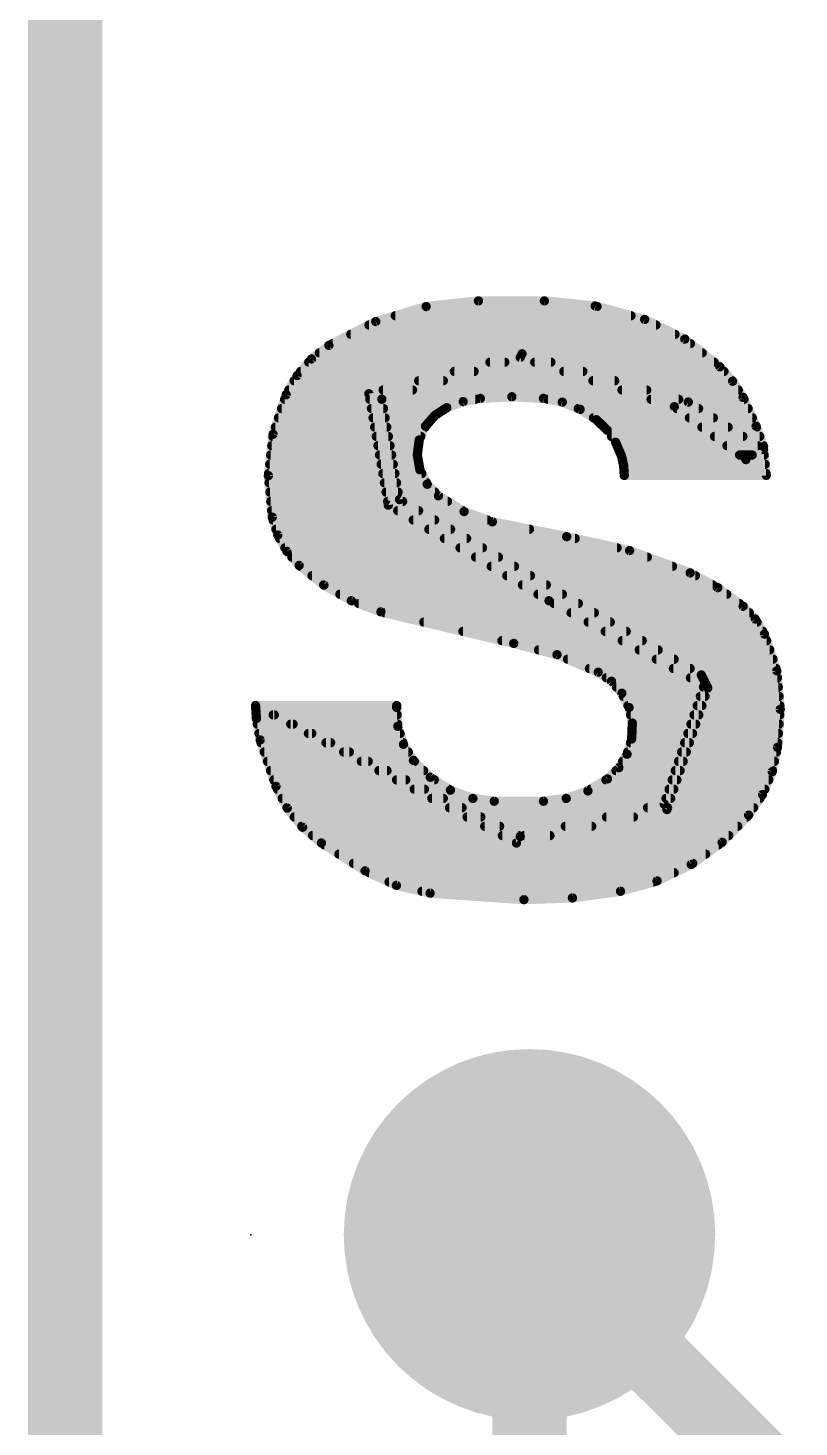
# Model space of a CAD drawing. Extents: x -36.1 to 36.1, y -36.8 to 19.2.
# Drawn here: x -17.882 to -15.773, y -6.495 to -2.667 of the extents above; entities that cross this region are included whole.
import ezdxf

# ---------------------------------------------------------------- set-up
doc = ezdxf.new("R2010")
doc.units = 0
for name, color, linetype in [('1', 12, 'CONTINUOUS'), ('16', 132, 'CONTINUOUS'), ('18', 110, 'CONTINUOUS'), ('20', 53, 'CONTINUOUS'), ('21', 41, 'CONTINUOUS'), ('22', 40, 'CONTINUOUS'), ('23', 53, 'CONTINUOUS')]:
    doc.layers.add(name, color=color, linetype=linetype)

# ---------------------------------------------------------------- blocks, each defined once
blk = doc.blocks.new('ROUNDV')
at = {"const_width": 0.5}
blk.add_lwpolyline([(0, -0.25, 1), (0, 0.25, 1), (0, -0.25)], format="xyb", dxfattribs=at)

msp = doc.modelspace()

# ---------------------------------------------------------------- linework, layer by layer
at = {"layer": '1', "const_width": 0.2032}
for points in [[(-17.78, -19.05), (-17.78, 19.05)], [(-16.51, -5.969), (-16.51, -7.17)]]:
    msp.add_lwpolyline(points, dxfattribs=at)
at = {"layer": '1', "const_width": 0.1016}
msp.add_lwpolyline([(-16.4592, -5.969, 1), (-16.5608, -5.969)], format="xyb", dxfattribs=at)
at = {"layer": '16', "const_width": 0.2032}
for points in [[(-17.78, -19.05), (-17.78, 19.05)], [(-14.859, -7.62), (-16.51, -5.969)]]:
    msp.add_lwpolyline(points, dxfattribs=at)
at = {"layer": '16', "const_width": 0.1016}
msp.add_lwpolyline([(-16.4741, -5.9331, 1), (-16.5459, -6.0049)], format="xyb", dxfattribs=at)
at = {"layer": '20', "const_width": 0.2032}
msp.add_lwpolyline([(-17.78, -19.05), (-17.78, 19.05)], dxfattribs=at)
at = {"layer": '21', "const_width": 0.0254}
for points in [[(-16.6497, -3.4138), (-16.7927, -3.4293)], [(-16.4694, -3.4138), (-16.6497, -3.4138)], [(-16.3301, -3.4277), (-16.4694, -3.4138)], [(-16.7927, -3.4293), (-16.9305, -3.4704)], [(-16.877, -3.4544), (-16.2324, -3.4544)], [(-16.7901, -3.429), (-16.3254, -3.429)], [(-16.195, -3.4646), (-16.3301, -3.4277)], [(-16.9305, -3.4704), (-17.0586, -3.5357)], [(-16.949, -3.4798), (-16.164, -3.4798)], [(-16.0853, -3.5184), (-16.195, -3.4646)], [(-17.0486, -3.5306), (-16.0698, -3.5306)], [(-16.9988, -3.5052), (-16.1122, -3.5052)], [(-15.9893, -3.5941), (-16.0853, -3.5184)], [(-17.1061, -3.5726), (-17.1456, -3.6181)], [(-17.0586, -3.5357), (-17.1061, -3.5726)], [(-17.0847, -3.556), (-16.0376, -3.556)], [(-16.5303, -3.5585), (-16.9494, -3.6678)], [(-16.9139, -3.683), (-16.5354, -3.5687)], [(-16.5354, -3.5687), (-16.1138, -3.7033)], [(-16.0757, -3.6906), (-16.5303, -3.5585)], [(-17.1358, -3.6068), (-16.6616, -3.6068)], [(-17.1138, -3.5814), (-16.5775, -3.5814)], [(-16.7155, -3.6068), (-16.3641, -3.6068)], [(-16.6181, -3.5814), (-16.4515, -3.5814)], [(-16.4956, -3.5814), (-16.0054, -3.5814)], [(-16.4161, -3.6068), (-15.9781, -3.6068)], [(-15.9544, -3.6336), (-15.9893, -3.5941)], [(-17.1456, -3.6181), (-17.1755, -3.6703)], [(-17.1537, -3.6322), (-16.7457, -3.6322)], [(-16.8129, -3.6322), (-16.2767, -3.6322)], [(-16.3365, -3.6322), (-15.9557, -3.6322)], [(-15.9258, -3.6779), (-15.9544, -3.6336)], [(-17.1755, -3.6703), (-17.2113, -3.7786)], [(-17.1797, -3.683), (-16.9139, -3.683)], [(-17.1682, -3.6576), (-16.8298, -3.6576)], [(-16.9494, -3.6678), (-16.8961, -3.9726)], [(-16.9467, -3.683), (-16.6578, -3.683)], [(-16.8656, -3.9573), (-16.9139, -3.683)], [(-16.9103, -3.6576), (-16.1893, -3.6576)], [(-16.6914, -3.6894), (-16.6446, -3.6805)], [(-16.6446, -3.6805), (-16.5583, -3.676)], [(-16.5583, -3.676), (-16.4719, -3.6805)], [(-16.4719, -3.6805), (-16.4203, -3.6908)], [(-16.4594, -3.683), (-16.1019, -3.683)], [(-16.2569, -3.6576), (-15.9389, -3.6576)], [(-16.1774, -3.683), (-15.9235, -3.683)], [(-15.8902, -3.7567), (-15.9258, -3.6779)], [(-17.1881, -3.7084), (-16.9094, -3.7084)], [(-16.9423, -3.7084), (-16.7399, -3.7084)], [(-16.7688, -3.7272), (-16.7361, -3.7059)], [(-16.7361, -3.7059), (-16.6914, -3.6894)], [(-16.4203, -3.6908), (-16.3714, -3.7105)], [(-16.3766, -3.7084), (-16.0474, -3.7084)], [(-16.3714, -3.7105), (-16.3271, -3.7389)], [(-16.1138, -3.7033), (-15.9182, -3.8481)], [(-16.1069, -3.7084), (-15.912, -3.7084)], [(-15.8699, -3.8202), (-16.0757, -3.6906)], [(-17.2049, -3.7592), (-16.9005, -3.7592)], [(-17.1965, -3.7338), (-16.905, -3.7338)], [(-16.9379, -3.7338), (-16.7746, -3.7338)], [(-16.9334, -3.7592), (-16.7956, -3.7592)], [(-16.8116, -3.7943), (-16.7945, -3.7567)], [(-16.7945, -3.7567), (-16.7688, -3.7272)], [(-16.3351, -3.7338), (-16.0071, -3.7338)], [(-16.3271, -3.7389), (-16.2977, -3.7671)], [(-16.3059, -3.7592), (-15.9668, -3.7592)], [(-16.0726, -3.7338), (-15.9005, -3.7338)], [(-16.0383, -3.7592), (-15.8893, -3.7592)], [(-15.8699, -3.8125), (-15.8902, -3.7567)], [(-17.2113, -3.7786), (-17.2242, -3.892)], [(-17.212, -3.7846), (-16.896, -3.7846)], [(-16.929, -3.7846), (-16.8072, -3.7846)], [(-16.8168, -3.8353), (-16.8116, -3.7943)], [(-16.2977, -3.7671), (-16.2745, -3.8005)], [(-16.2856, -3.7846), (-15.9264, -3.7846)], [(-16.2745, -3.8005), (-16.2585, -3.8379)], [(-16.004, -3.7846), (-15.8801, -3.7846)], [(-17.2177, -3.8354), (-16.8871, -3.8354)], [(-17.2149, -3.81), (-16.8915, -3.81)], [(-16.9245, -3.81), (-16.8136, -3.81)], [(-16.9201, -3.8354), (-16.8168, -3.8354)], [(-16.8097, -3.876), (-16.8168, -3.8353)], [(-16.2705, -3.81), (-15.8861, -3.81)], [(-16.2596, -3.8354), (-15.8683, -3.8354)], [(-16.2585, -3.8379), (-16.2525, -3.8643)], [(-15.9697, -3.81), (-15.8708, -3.81)], [(-15.9354, -3.8354), (-15.901, -3.8354)], [(-15.9182, -3.8481), (-15.8699, -3.8125)], [(-15.8623, -3.8913), (-15.8699, -3.8202)], [(-17.2206, -3.8608), (-16.8826, -3.8608)], [(-16.9157, -3.8608), (-16.8124, -3.8608)], [(-16.7896, -3.9154), (-16.8097, -3.876)], [(-16.2533, -3.8608), (-15.8656, -3.8608)], [(-16.2525, -3.8643), (-16.2509, -3.8913)], [(-17.2242, -3.892), (-17.2136, -4.0056)], [(-17.2235, -3.8862), (-16.8781, -3.8862)], [(-17.2224, -3.9116), (-16.8736, -3.9116)], [(-16.9112, -3.8862), (-16.8045, -3.8862)], [(-16.9068, -3.9116), (-16.7915, -3.9116)], [(-16.7589, -3.9472), (-16.7896, -3.9154)], [(-16.2512, -3.8862), (-15.8628, -3.8862)], [(-16.2509, -3.8913), (-15.8623, -3.8913)], [(-17.22, -3.937), (-16.8692, -3.937)], [(-16.9023, -3.937), (-16.7687, -3.937)], [(-16.6889, -3.9903), (-16.7589, -3.9472)], [(-17.2176, -3.9624), (-16.8568, -3.9624)], [(-17.2153, -3.9878), (-16.8132, -3.9878)], [(-16.8979, -3.9624), (-16.7342, -3.9624)], [(-16.8961, -3.9726), (-16.4567, -4.2342)], [(-16.8706, -3.9878), (-16.693, -3.9878)], [(-16.0401, -4.4374), (-16.8656, -3.9573)], [(-16.6116, -4.0183), (-16.6889, -3.9903)], [(-17.2136, -4.0056), (-17.1985, -4.0545)], [(-17.2112, -4.0132), (-16.7695, -4.0132)], [(-16.8279, -4.0132), (-16.6257, -4.0132)], [(-16.4084, -4.0589), (-16.6116, -4.0183)], [(-17.2034, -4.0386), (-16.7258, -4.0386)], [(-17.1985, -4.0545), (-17.1735, -4.0992)], [(-17.1932, -4.064), (-16.6821, -4.064)], [(-16.7852, -4.0386), (-16.51, -4.0386)], [(-16.7426, -4.064), (-16.3854, -4.064)], [(-16.2361, -4.097), (-16.4084, -4.0589)], [(-17.179, -4.0894), (-16.6385, -4.0894)], [(-17.1735, -4.0992), (-17.1399, -4.1377)], [(-16.6999, -4.0894), (-16.2706, -4.0894)], [(-16.0706, -4.158), (-16.2361, -4.097)], [(-17.1599, -4.1148), (-16.5948, -4.1148)], [(-17.1399, -4.1377), (-17.0723, -4.1915)], [(-17.1368, -4.1402), (-16.5511, -4.1402)], [(-16.6573, -4.1148), (-16.1879, -4.1148)], [(-16.6146, -4.1402), (-16.1189, -4.1402)], [(-17.1048, -4.1656), (-16.5074, -4.1656)], [(-16.5719, -4.1656), (-16.0564, -4.1656)], [(-15.9949, -4.1985), (-16.0706, -4.158)], [(-17.0729, -4.191), (-16.4638, -4.191)], [(-17.0723, -4.1915), (-16.9972, -4.2341)], [(-17.0284, -4.2164), (-16.4201, -4.2164)], [(-16.5293, -4.191), (-16.009, -4.191)], [(-16.4866, -4.2164), (-15.9707, -4.2164)], [(-15.9258, -4.2494), (-15.9949, -4.1985)], [(-16.9972, -4.2341), (-16.9164, -4.2647)], [(-16.9769, -4.2418), (-16.3764, -4.2418)], [(-16.4567, -4.2342), (-16.0325, -4.4653)], [(-16.4428, -4.2418), (-15.9361, -4.2418)], [(-15.8926, -4.2844), (-15.9258, -4.2494)], [(-16.9164, -4.2647), (-16.5532, -4.351)], [(-16.9059, -4.2672), (-16.3327, -4.2672)], [(-16.799, -4.2926), (-16.2891, -4.2926)], [(-16.3961, -4.2672), (-15.9089, -4.2672)], [(-16.3495, -4.2926), (-15.8876, -4.2926)], [(-15.8674, -4.3256), (-15.8926, -4.2844)], [(-16.6921, -4.318), (-16.2454, -4.318)], [(-16.3029, -4.318), (-15.872, -4.318)], [(-15.8336, -4.4259), (-15.8674, -4.3256)], [(-16.5852, -4.3434), (-16.2017, -4.3434)], [(-16.5532, -4.351), (-16.4347, -4.3819)], [(-16.485, -4.3688), (-16.1581, -4.3688)], [(-16.2563, -4.3434), (-15.8614, -4.3434)], [(-16.2096, -4.3688), (-15.8529, -4.3688)], [(-16.4347, -4.3819), (-16.322, -4.4298)], [(-16.4058, -4.3942), (-16.1144, -4.3942)], [(-16.163, -4.3942), (-15.8443, -4.3942)], [(-16.346, -4.4196), (-16.0707, -4.4196)], [(-16.322, -4.4298), (-16.286, -4.4545)], [(-16.2998, -4.445), (-16.0363, -4.445)], [(-16.1164, -4.4196), (-15.8358, -4.4196)], [(-16.0698, -4.445), (-15.8319, -4.445)], [(-16.0223, -4.4729), (-16.0401, -4.4374)], [(-15.8242, -4.5314), (-15.8336, -4.4259)], [(-16.286, -4.4545), (-16.2574, -4.4874)], [(-16.2721, -4.4704), (-16.0236, -4.4704)], [(-16.2574, -4.4874), (-16.2379, -4.5264)], [(-16.0325, -4.4653), (-16.1417, -4.7904)], [(-16.1341, -4.8057), (-16.0223, -4.4729)], [(-16.0342, -4.4704), (-15.8296, -4.4704)], [(-17.2593, -4.5212), (-17.2568, -4.5568)], [(-16.5354, -4.8793), (-17.2593, -4.5212)], [(-16.8732, -4.5212), (-17.2593, -4.5212)], [(-17.2593, -4.5212), (-16.5456, -4.8971)], [(-16.8732, -4.5263), (-16.8732, -4.5212)], [(-16.8702, -4.5779), (-16.8732, -4.5263)], [(-16.2532, -4.4958), (-16.03, -4.4958)], [(-16.2405, -4.5212), (-16.0385, -4.5212)], [(-16.2379, -4.5264), (-16.2288, -4.569)], [(-16.0513, -4.5212), (-15.8251, -4.5212)], [(-16.0427, -4.4958), (-15.8274, -4.4958)], [(-17.2575, -4.5466), (-17.208, -4.5466)], [(-17.2568, -4.5568), (-17.2466, -4.6152)], [(-17.2111, -4.5466), (-16.872, -4.5466)], [(-16.2335, -4.5466), (-16.0471, -4.5466)], [(-16.0598, -4.5466), (-15.8253, -4.5466)], [(-15.8318, -4.6355), (-15.8242, -4.5314)], [(-17.2541, -4.572), (-17.1566, -4.572)], [(-17.2497, -4.5974), (-17.1053, -4.5974)], [(-17.1629, -4.572), (-16.8705, -4.572)], [(-17.1146, -4.5974), (-16.864, -4.5974)], [(-16.8546, -4.6271), (-16.8702, -4.5779)], [(-16.2288, -4.569), (-16.2306, -4.6126)], [(-16.23, -4.5974), (-16.0641, -4.5974)], [(-16.2289, -4.572), (-16.0556, -4.572)], [(-16.0769, -4.5974), (-15.829, -4.5974)], [(-16.0683, -4.572), (-15.8272, -4.572)], [(-17.2466, -4.6152), (-17.2034, -4.7422)], [(-17.244, -4.6228), (-17.0539, -4.6228)], [(-17.0664, -4.6228), (-16.856, -4.6228)], [(-16.8275, -4.6711), (-16.8546, -4.6271)], [(-16.2306, -4.6126), (-16.2432, -4.6542)], [(-16.2337, -4.6228), (-16.0727, -4.6228)], [(-16.0854, -4.6228), (-15.8309, -4.6228)], [(-15.8461, -4.7019), (-15.8318, -4.6355)], [(-17.2354, -4.6482), (-17.0026, -4.6482)], [(-17.2267, -4.6736), (-16.9512, -4.6736)], [(-17.0182, -4.6482), (-16.8416, -4.6482)], [(-16.9699, -4.6736), (-16.825, -4.6736)], [(-16.7813, -4.7174), (-16.8275, -4.6711)], [(-16.2432, -4.6542), (-16.2657, -4.6914)], [(-16.2549, -4.6736), (-16.0897, -4.6736)], [(-16.2414, -4.6482), (-16.0812, -4.6482)], [(-16.1025, -4.6736), (-15.84, -4.6736)], [(-16.0939, -4.6482), (-15.8345, -4.6482)], [(-17.2181, -4.699), (-16.8999, -4.699)], [(-16.9217, -4.699), (-16.7996, -4.699)], [(-16.7263, -4.7526), (-16.7813, -4.7174)], [(-16.2657, -4.6914), (-16.2966, -4.7219)], [(-16.2734, -4.699), (-16.0983, -4.699)], [(-16.111, -4.699), (-15.8455, -4.699)], [(-15.8727, -4.7645), (-15.8461, -4.7019)], [(-17.2095, -4.7244), (-16.8485, -4.7244)], [(-17.2034, -4.7422), (-17.1725, -4.8017)], [(-17.1995, -4.7498), (-16.7972, -4.7498)], [(-16.8735, -4.7244), (-16.7703, -4.7244)], [(-16.8253, -4.7498), (-16.7306, -4.7498)], [(-16.6649, -4.7752), (-16.7263, -4.7526)], [(-16.3502, -4.7546), (-16.4096, -4.7752)], [(-16.2966, -4.7219), (-16.3502, -4.7546)], [(-16.3424, -4.7498), (-16.1153, -4.7498)], [(-16.3007, -4.7244), (-16.1068, -4.7244)], [(-16.1281, -4.7498), (-15.8664, -4.7498)], [(-16.1195, -4.7244), (-15.8556, -4.7244)], [(-17.1863, -4.7752), (-16.7458, -4.7752)], [(-16.777, -4.7752), (-16.6649, -4.7752)], [(-16.6065, -4.7828), (-16.6649, -4.7752)], [(-16.4719, -4.7828), (-16.6065, -4.7828)], [(-16.1417, -4.7904), (-16.5354, -4.8793)], [(-16.4096, -4.7752), (-16.4719, -4.7828)], [(-16.4097, -4.7752), (-16.1239, -4.7752)], [(-16.1366, -4.7752), (-15.8799, -4.7752)], [(-15.9106, -4.8209), (-15.8727, -4.7645)], [(-17.1731, -4.8006), (-16.6945, -4.8006)], [(-17.1725, -4.8017), (-17.1305, -4.8541)], [(-17.153, -4.826), (-16.6431, -4.826)], [(-16.7288, -4.8006), (-16.1324, -4.8006)], [(-16.6806, -4.826), (-16.2255, -4.826)], [(-16.5456, -4.8971), (-16.1341, -4.8057)], [(-16.2994, -4.826), (-15.9156, -4.826)], [(-16.1869, -4.8006), (-15.897, -4.8006)], [(-15.9832, -4.8952), (-15.9106, -4.8209)], [(-17.1326, -4.8514), (-16.5918, -4.8514)], [(-17.1305, -4.8541), (-17.079, -4.8971)], [(-16.6324, -4.8514), (-16.3399, -4.8514)], [(-16.4118, -4.8514), (-15.9404, -4.8514)], [(-17.1033, -4.8768), (-16.5405, -4.8768)], [(-17.079, -4.8971), (-16.9596, -4.9733)], [(-17.071, -4.9022), (-15.9929, -4.9022)], [(-16.5841, -4.8768), (-16.4542, -4.8768)], [(-16.5243, -4.8768), (-15.9652, -4.8768)], [(-16.0676, -4.9558), (-15.9832, -4.8952)], [(-17.0312, -4.9276), (-16.0283, -4.9276)], [(-16.9914, -4.953), (-16.0636, -4.953)], [(-16.9596, -4.9733), (-16.8739, -5.0131)], [(-16.9486, -4.9784), (-16.1144, -4.9784)], [(-16.1611, -5.001), (-16.0676, -4.9558)], [(-16.8939, -5.0038), (-16.1712, -5.0038)], [(-16.8739, -5.0131), (-16.7818, -5.0343)], [(-16.2611, -5.0292), (-16.1611, -5.001)], [(-16.8039, -5.0292), (-16.2611, -5.0292)], [(-16.7818, -5.0343), (-16.5252, -5.0521)], [(-16.5252, -5.0521), (-16.3926, -5.0474)], [(-16.3926, -5.0474), (-16.2611, -5.0292)]]:
    msp.add_lwpolyline(points, dxfattribs=at)
at = {"layer": '21', "const_width": 0.0127}
for points in [[(-16.6497, -3.4075, 1), (-16.6497, -3.4202)], [(-16.649, -3.4201, 1), (-16.6504, -3.4075)], [(-16.4688, -3.4075, 1), (-16.47, -3.4201)], [(-16.4694, -3.4202, 1), (-16.4694, -3.4075)], [(-16.877, -3.4481, 1), (-16.877, -3.4607)], [(-16.7934, -3.423, 1), (-16.792, -3.4356)], [(-16.7901, -3.4227, 1), (-16.7901, -3.4354)], [(-16.7909, -3.4354, 1), (-16.7945, -3.4232)], [(-16.3284, -3.4216, 1), (-16.3318, -3.4339)], [(-16.3307, -3.434, 1), (-16.3294, -3.4214)], [(-16.3254, -3.4354, 1), (-16.3254, -3.4227)], [(-16.2324, -3.4607, 1), (-16.2324, -3.4481)], [(-16.949, -3.4735, 1), (-16.949, -3.4861)], [(-16.9323, -3.4643, 1), (-16.9287, -3.4764)], [(-16.9276, -3.476, 1), (-16.9334, -3.4647)], [(-16.1922, -3.4589, 1), (-16.1978, -3.4703)], [(-16.1967, -3.4707, 1), (-16.1933, -3.4585)], [(-16.164, -3.4861, 1), (-16.164, -3.4735)], [(-17.0486, -3.5243, 1), (-17.0486, -3.537)], [(-16.9988, -3.4989, 1), (-16.9988, -3.5116)], [(-16.1122, -3.5116, 1), (-16.1122, -3.4989)], [(-16.0813, -3.5134, 1), (-16.0892, -3.5234)], [(-16.0881, -3.5241, 1), (-16.0825, -3.5127)], [(-16.0698, -3.537, 1), (-16.0698, -3.5243)], [(-17.1013, -3.5768, 1), (-17.1109, -3.5685)], [(-17.0847, -3.5497, 1), (-17.0847, -3.5623)], [(-17.0615, -3.53, 1), (-17.0557, -3.5414)], [(-17.0547, -3.5407, 1), (-17.0625, -3.5307)], [(-16.5335, -3.5627, 1), (-16.5373, -3.5747)], [(-16.5336, -3.5748, 1), (-16.5372, -3.5626)], [(-16.5285, -3.5524, 1), (-16.5321, -3.5646)], [(-16.5287, -3.5646, 1), (-16.5319, -3.5524)], [(-16.0376, -3.5623, 1), (-16.0376, -3.5497)], [(-17.1358, -3.6005, 1), (-17.1358, -3.6132)], [(-17.1138, -3.5751, 1), (-17.1138, -3.5878)], [(-17.11, -3.5676, 1), (-17.1022, -3.5776)], [(-16.7155, -3.6005, 1), (-16.7155, -3.6132)], [(-16.6616, -3.6132, 1), (-16.6616, -3.6005)], [(-16.6181, -3.5751, 1), (-16.6181, -3.5878)], [(-16.5775, -3.5878, 1), (-16.5775, -3.5751)], [(-16.4956, -3.5751, 1), (-16.4956, -3.5878)], [(-16.4515, -3.5878, 1), (-16.4515, -3.5751)], [(-16.4161, -3.6005, 1), (-16.4161, -3.6132)], [(-16.3641, -3.6132, 1), (-16.3641, -3.6005)], [(-16.0054, -3.5878, 1), (-16.0054, -3.5751)], [(-15.9845, -3.5899, 1), (-15.9941, -3.5983)], [(-15.9932, -3.5991, 1), (-15.9854, -3.5891)], [(-15.9781, -3.6132, 1), (-15.9781, -3.6005)], [(-17.1537, -3.6259, 1), (-17.1537, -3.6385)], [(-17.1504, -3.6139, 1), (-17.1408, -3.6222)], [(-17.1401, -3.6212, 1), (-17.1511, -3.6149)], [(-16.8129, -3.6259, 1), (-16.8129, -3.6385)], [(-16.7457, -3.6385, 1), (-16.7457, -3.6259)], [(-16.3365, -3.6259, 1), (-16.3365, -3.6385)], [(-16.2767, -3.6385, 1), (-16.2767, -3.6259)], [(-15.9491, -3.6302, 1), (-15.9598, -3.6371)], [(-15.9592, -3.6378, 1), (-15.9497, -3.6294)], [(-15.9557, -3.6385, 1), (-15.9557, -3.6259)], [(-17.1797, -3.6767, 1), (-17.1797, -3.6894)], [(-17.181, -3.6671, 1), (-17.17, -3.6735)], [(-17.1695, -3.6723, 1), (-17.1815, -3.6683)], [(-17.1682, -3.6513, 1), (-17.1682, -3.6639)], [(-16.9431, -3.6667, 1), (-16.9557, -3.6689)], [(-16.951, -3.6617, 1), (-16.9478, -3.6739)], [(-16.9467, -3.6767, 1), (-16.9467, -3.6894)], [(-16.9076, -3.6819, 1), (-16.9202, -3.6841)], [(-16.9157, -3.6769, 1), (-16.9121, -3.6891)], [(-16.9103, -3.6513, 1), (-16.9103, -3.6639)], [(-16.9139, -3.6894, 1), (-16.9139, -3.6767)], [(-16.8298, -3.6639, 1), (-16.8298, -3.6513)], [(-16.6578, -3.6894, 1), (-16.6578, -3.6767)], [(-16.6449, -3.6742, 1), (-16.6443, -3.6868)], [(-16.6434, -3.6867, 1), (-16.6458, -3.6743)], [(-16.5579, -3.6697, 1), (-16.5586, -3.6824)], [(-16.5579, -3.6824, 1), (-16.5586, -3.6697)], [(-16.4707, -3.6743, 1), (-16.4731, -3.6867)], [(-16.4722, -3.6868, 1), (-16.4716, -3.6742)], [(-16.4594, -3.6767, 1), (-16.4594, -3.6894)], [(-16.2569, -3.6513, 1), (-16.2569, -3.6639)], [(-16.1893, -3.6639, 1), (-16.1893, -3.6513)], [(-16.1774, -3.6767, 1), (-16.1774, -3.6894)], [(-16.1019, -3.6894, 1), (-16.1019, -3.6767)], [(-15.9389, -3.6639, 1), (-15.9389, -3.6513)], [(-15.92, -3.6753, 1), (-15.9316, -3.6805)], [(-15.9311, -3.6813, 1), (-15.9205, -3.6745)], [(-15.9235, -3.6894, 1), (-15.9235, -3.6767)], [(-17.1881, -3.7021, 1), (-17.1881, -3.7147)], [(-16.9423, -3.7021, 1), (-16.9423, -3.7147)], [(-16.9094, -3.7147, 1), (-16.9094, -3.7021)], [(-16.7383, -3.6999, 1), (-16.7339, -3.7119)], [(-16.7399, -3.7147, 1), (-16.7399, -3.7021)], [(-16.7326, -3.7112, 1), (-16.7396, -3.7006)], [(-16.6926, -3.6831, 1), (-16.6902, -3.6956)], [(-16.6892, -3.6953, 1), (-16.6936, -3.6834)], [(-16.4179, -3.6849, 1), (-16.4226, -3.6967)], [(-16.4215, -3.697, 1), (-16.419, -3.6846)], [(-16.3766, -3.7021, 1), (-16.3766, -3.7147)], [(-16.368, -3.7051, 1), (-16.3749, -3.7158)], [(-16.3738, -3.7164, 1), (-16.3691, -3.7046)], [(-16.11, -3.6982, 1), (-16.1176, -3.7084)], [(-16.1157, -3.7093, 1), (-16.1119, -3.6973)], [(-16.1069, -3.7021, 1), (-16.1069, -3.7147)], [(-16.0723, -3.6852, 1), (-16.0791, -3.696)], [(-16.0775, -3.6967, 1), (-16.0739, -3.6845)], [(-16.0474, -3.7147, 1), (-16.0474, -3.7021)], [(-15.912, -3.7147, 1), (-15.912, -3.7021)], [(-17.2049, -3.7529, 1), (-17.2049, -3.7656)], [(-17.1965, -3.7275, 1), (-17.1965, -3.7401)], [(-16.9379, -3.7275, 1), (-16.9379, -3.7401)], [(-16.9334, -3.7529, 1), (-16.9334, -3.7656)], [(-16.905, -3.7401, 1), (-16.905, -3.7275)], [(-16.9005, -3.7656, 1), (-16.9005, -3.7529)], [(-16.7993, -3.7525, 1), (-16.7897, -3.7609)], [(-16.7887, -3.7593, 1), (-16.8003, -3.7541)], [(-16.7956, -3.7656, 1), (-16.7956, -3.7529)], [(-16.7723, -3.7219, 1), (-16.7654, -3.7325)], [(-16.7746, -3.7401, 1), (-16.7746, -3.7275)], [(-16.7641, -3.7314, 1), (-16.7736, -3.7231)], [(-16.3351, -3.7275, 1), (-16.3351, -3.7401)], [(-16.3227, -3.7343, 1), (-16.3315, -3.7435)], [(-16.3305, -3.7442, 1), (-16.3237, -3.7336)], [(-16.3059, -3.7529, 1), (-16.3059, -3.7656)], [(-16.0726, -3.7275, 1), (-16.0726, -3.7401)], [(-16.0383, -3.7529, 1), (-16.0383, -3.7656)], [(-16.0071, -3.7401, 1), (-16.0071, -3.7275)], [(-15.9668, -3.7656, 1), (-15.9668, -3.7529)], [(-15.9005, -3.7401, 1), (-15.9005, -3.7275)], [(-15.8842, -3.7545, 1), (-15.8962, -3.7589)], [(-15.896, -3.7593, 1), (-15.8844, -3.7541)], [(-15.8893, -3.7656, 1), (-15.8893, -3.7529)], [(-17.212, -3.7783, 1), (-17.212, -3.791)], [(-17.205, -3.7794, 1), (-17.2176, -3.7779)], [(-17.2173, -3.7766, 1), (-17.2053, -3.7806)], [(-16.929, -3.7783, 1), (-16.929, -3.791)], [(-16.896, -3.791, 1), (-16.896, -3.7783)], [(-16.8053, -3.7951, 1), (-16.8179, -3.7935)], [(-16.8174, -3.7917, 1), (-16.8058, -3.7969)], [(-16.8072, -3.791, 1), (-16.8072, -3.7783)], [(-16.2925, -3.7634, 1), (-16.3029, -3.7707)], [(-16.3021, -3.7716, 1), (-16.2933, -3.7625)], [(-16.2856, -3.7783, 1), (-16.2856, -3.791)], [(-16.2687, -3.798, 1), (-16.2804, -3.803)], [(-16.004, -3.7783, 1), (-16.004, -3.791)], [(-15.9264, -3.791, 1), (-15.9264, -3.7783)], [(-15.8801, -3.791, 1), (-15.8801, -3.7783)], [(-17.2177, -3.8291, 1), (-17.2177, -3.8418)], [(-17.2149, -3.8037, 1), (-17.2149, -3.8163)], [(-16.9245, -3.8037, 1), (-16.9245, -3.8163)], [(-16.9201, -3.8291, 1), (-16.9201, -3.8418)], [(-16.8915, -3.8163, 1), (-16.8915, -3.8037)], [(-16.8871, -3.8418, 1), (-16.8871, -3.8291)], [(-16.8106, -3.8342, 1), (-16.8231, -3.8364)], [(-16.8231, -3.8345, 1), (-16.8105, -3.8361)], [(-16.8168, -3.8418, 1), (-16.8168, -3.8291)], [(-16.8136, -3.8163, 1), (-16.8136, -3.8037)], [(-16.2798, -3.8041, 1), (-16.2693, -3.7969)], [(-16.2705, -3.8037, 1), (-16.2705, -3.8163)], [(-16.2596, -3.8291, 1), (-16.2596, -3.8418)], [(-16.2523, -3.8365, 1), (-16.2647, -3.8393)], [(-15.9697, -3.8037, 1), (-15.9697, -3.8163)], [(-15.9354, -3.8291, 1), (-15.9354, -3.8418)], [(-15.901, -3.8418, 1), (-15.901, -3.8291)], [(-15.8861, -3.8163, 1), (-15.8861, -3.8037)], [(-15.8636, -3.8195, 1), (-15.8762, -3.8209)], [(-15.8759, -3.8147, 1), (-15.8639, -3.8103)], [(-15.8661, -3.8176, 1), (-15.8737, -3.8074)], [(-15.8733, -3.8256, 1), (-15.8665, -3.8148)], [(-15.8708, -3.8163, 1), (-15.8708, -3.8037)], [(-15.8683, -3.8418, 1), (-15.8683, -3.8291)], [(-17.2206, -3.8545, 1), (-17.2206, -3.8672)], [(-16.9157, -3.8545, 1), (-16.9157, -3.8672)], [(-16.8826, -3.8672, 1), (-16.8826, -3.8545)], [(-16.804, -3.8731, 1), (-16.8154, -3.8789)], [(-16.8124, -3.8672, 1), (-16.8124, -3.8545)], [(-16.2643, -3.8404, 1), (-16.2527, -3.8354)], [(-16.2533, -3.8545, 1), (-16.2533, -3.8672)], [(-16.2462, -3.8639, 1), (-16.2589, -3.8647)], [(-16.2587, -3.8657, 1), (-16.2463, -3.8629)], [(-15.922, -3.843, 1), (-15.9144, -3.8532)], [(-15.922, -3.8532, 1), (-15.9144, -3.843)], [(-15.8656, -3.8672, 1), (-15.8656, -3.8545)], [(-17.2179, -3.8914, 1), (-17.2305, -3.8926)], [(-17.2305, -3.8913, 1), (-17.2179, -3.8927)], [(-17.2235, -3.8799, 1), (-17.2235, -3.8925)], [(-17.2224, -3.9053, 1), (-17.2224, -3.9179)], [(-16.9112, -3.8799, 1), (-16.9112, -3.8925)], [(-16.9068, -3.9053, 1), (-16.9068, -3.9179)], [(-16.8781, -3.8925, 1), (-16.8781, -3.8799)], [(-16.8736, -3.9179, 1), (-16.8736, -3.9053)], [(-16.816, -3.8771, 1), (-16.8034, -3.8749)], [(-16.8045, -3.8925, 1), (-16.8045, -3.8799)], [(-16.785, -3.911, 1), (-16.7942, -3.9198)], [(-16.7915, -3.9179, 1), (-16.7915, -3.9053)], [(-16.2512, -3.8799, 1), (-16.2512, -3.8925)], [(-16.2509, -3.885, 1), (-16.2509, -3.8977)], [(-16.2572, -3.8917, 1), (-16.2446, -3.8909)], [(-15.8686, -3.892, 1), (-15.856, -3.8906)], [(-15.8628, -3.8925, 1), (-15.8628, -3.8799)], [(-15.8623, -3.8977, 1), (-15.8623, -3.885)], [(-17.22, -3.9307, 1), (-17.22, -3.9434)], [(-16.9023, -3.9307, 1), (-16.9023, -3.9434)], [(-16.8692, -3.9434, 1), (-16.8692, -3.9307)], [(-16.7953, -3.9183, 1), (-16.7839, -3.9125)], [(-16.7687, -3.9434, 1), (-16.7687, -3.9307)], [(-16.7556, -3.9418, 1), (-16.7622, -3.9526)], [(-16.7635, -3.9516, 1), (-16.7543, -3.9428)], [(-17.2176, -3.9561, 1), (-17.2176, -3.9688)], [(-17.2153, -3.9815, 1), (-17.2153, -3.9941)], [(-16.8979, -3.9561, 1), (-16.8979, -3.9688)], [(-16.8929, -3.9671, 1), (-16.8993, -3.9781)], [(-16.9024, -3.9737, 1), (-16.8898, -3.9715)], [(-16.8706, -3.9815, 1), (-16.8706, -3.9941)], [(-16.8624, -3.9518, 1), (-16.8688, -3.9628)], [(-16.8719, -3.9584, 1), (-16.8593, -3.9562)], [(-16.8568, -3.9688, 1), (-16.8568, -3.9561)], [(-16.8132, -3.9941, 1), (-16.8132, -3.9815)], [(-16.7342, -3.9688, 1), (-16.7342, -3.9561)], [(-16.6868, -3.9844, 1), (-16.6911, -3.9963)], [(-16.693, -3.9941, 1), (-16.693, -3.9815)], [(-16.6922, -3.9957, 1), (-16.6856, -3.9849)], [(-17.2075, -4.0037, 1), (-17.2197, -4.0075)], [(-17.2199, -4.0062, 1), (-17.2073, -4.005)], [(-17.2112, -4.0069, 1), (-17.2112, -4.0196)], [(-16.8279, -4.0069, 1), (-16.8279, -4.0196)], [(-16.7695, -4.0196, 1), (-16.7695, -4.0069)], [(-16.6257, -4.0196, 1), (-16.6257, -4.0069)], [(-16.6104, -4.0121, 1), (-16.6128, -4.0245)], [(-16.6138, -4.0243, 1), (-16.6094, -4.0123)], [(-17.2034, -4.0323, 1), (-17.2034, -4.045)], [(-17.1929, -4.0514, 1), (-17.204, -4.0576)], [(-17.2045, -4.0564, 1), (-17.1924, -4.0526)], [(-17.1932, -4.0576, 1), (-17.1932, -4.0704)], [(-16.7852, -4.0323, 1), (-16.7852, -4.045)], [(-16.7426, -4.0576, 1), (-16.7426, -4.0704)], [(-16.7258, -4.045, 1), (-16.7258, -4.0323)], [(-16.6821, -4.0704, 1), (-16.6821, -4.0576)], [(-16.51, -4.045, 1), (-16.51, -4.0323)], [(-16.407, -4.0527, 1), (-16.4098, -4.0651)], [(-16.4096, -4.0651, 1), (-16.4072, -4.0527)], [(-16.3854, -4.0704, 1), (-16.3854, -4.0576)], [(-17.179, -4.0831, 1), (-17.179, -4.0958)], [(-17.1688, -4.095, 1), (-17.1783, -4.1033)], [(-17.1791, -4.1022, 1), (-17.168, -4.0961)], [(-16.6999, -4.0831, 1), (-16.6999, -4.0958)], [(-16.6385, -4.0958, 1), (-16.6385, -4.0831)], [(-16.2706, -4.0958, 1), (-16.2706, -4.0831)], [(-16.234, -4.0911, 1), (-16.2383, -4.103)], [(-16.2375, -4.1032, 1), (-16.2348, -4.0908)], [(-17.1599, -4.1084, 1), (-17.1599, -4.1212)], [(-17.1359, -4.1327, 1), (-17.1439, -4.1427)], [(-17.1447, -4.1419, 1), (-17.1351, -4.1335)], [(-17.1368, -4.1338, 1), (-17.1368, -4.1466)], [(-16.6573, -4.1084, 1), (-16.6573, -4.1212)], [(-16.6146, -4.1338, 1), (-16.6146, -4.1466)], [(-16.5948, -4.1212, 1), (-16.5948, -4.1084)], [(-16.5511, -4.1466, 1), (-16.5511, -4.1338)], [(-16.1879, -4.1212, 1), (-16.1879, -4.1084)], [(-16.1189, -4.1466, 1), (-16.1189, -4.1338)], [(-17.1048, -4.1593, 1), (-17.1048, -4.172)], [(-16.5719, -4.1593, 1), (-16.5719, -4.172)], [(-16.5074, -4.172, 1), (-16.5074, -4.1593)], [(-16.0676, -4.1524, 1), (-16.0736, -4.1636)], [(-16.0728, -4.164, 1), (-16.0684, -4.152)], [(-16.0564, -4.172, 1), (-16.0564, -4.1593)], [(-17.0729, -4.1846, 1), (-17.0729, -4.1974)], [(-17.0692, -4.1859, 1), (-17.0754, -4.197)], [(-17.0762, -4.1964, 1), (-17.0683, -4.1865)], [(-17.0284, -4.21, 1), (-17.0284, -4.2228)], [(-16.5293, -4.1846, 1), (-16.5293, -4.1974)], [(-16.4866, -4.21, 1), (-16.4866, -4.2228)], [(-16.4638, -4.1974, 1), (-16.4638, -4.1846)], [(-16.4201, -4.2228, 1), (-16.4201, -4.21)], [(-16.009, -4.1974, 1), (-16.009, -4.1846)], [(-15.9912, -4.1934, 1), (-15.9987, -4.2036)], [(-15.9979, -4.2041, 1), (-15.9919, -4.1929)], [(-15.9707, -4.2228, 1), (-15.9707, -4.21)], [(-16.9949, -4.2282, 1), (-16.9994, -4.2401)], [(-17.0003, -4.2397, 1), (-16.9941, -4.2286)], [(-16.9769, -4.2355, 1), (-16.9769, -4.2482)], [(-16.4537, -4.2286, 1), (-16.4597, -4.2398)], [(-16.4599, -4.2397, 1), (-16.4535, -4.2287)], [(-16.4428, -4.2355, 1), (-16.4428, -4.2482)], [(-16.3764, -4.2482, 1), (-16.3764, -4.2355)], [(-15.9361, -4.2482, 1), (-15.9361, -4.2355)], [(-15.9212, -4.245, 1), (-15.9304, -4.2538)], [(-15.9296, -4.2545, 1), (-15.922, -4.2443)], [(-16.9149, -4.2585, 1), (-16.9179, -4.2709)], [(-16.9186, -4.2706, 1), (-16.9142, -4.2588)], [(-16.9059, -4.2608, 1), (-16.9059, -4.2736)], [(-16.799, -4.2862, 1), (-16.799, -4.299)], [(-16.3961, -4.2608, 1), (-16.3961, -4.2736)], [(-16.3495, -4.2862, 1), (-16.3495, -4.299)], [(-16.3327, -4.2736, 1), (-16.3327, -4.2608)], [(-16.2891, -4.299, 1), (-16.2891, -4.2862)], [(-15.9089, -4.2736, 1), (-15.9089, -4.2608)], [(-15.8871, -4.2811, 1), (-15.898, -4.2877)], [(-15.8972, -4.2888, 1), (-15.888, -4.28)], [(-15.8876, -4.299, 1), (-15.8876, -4.2862)], [(-16.6921, -4.3117, 1), (-16.6921, -4.3244)], [(-16.3029, -4.3117, 1), (-16.3029, -4.3244)], [(-16.2454, -4.3244, 1), (-16.2454, -4.3117)], [(-15.8614, -4.3236, 1), (-15.8734, -4.3276)], [(-15.8728, -4.3289, 1), (-15.862, -4.3223)], [(-15.872, -4.3244, 1), (-15.872, -4.3117)], [(-16.5852, -4.337, 1), (-16.5852, -4.3498)], [(-16.5516, -4.3449, 1), (-16.5548, -4.3571)], [(-16.5547, -4.3572, 1), (-16.5517, -4.3448)], [(-16.485, -4.3624, 1), (-16.485, -4.3752)], [(-16.2563, -4.337, 1), (-16.2563, -4.3498)], [(-16.2096, -4.3624, 1), (-16.2096, -4.3752)], [(-16.2017, -4.3498, 1), (-16.2017, -4.337)], [(-16.1581, -4.3752, 1), (-16.1581, -4.3624)], [(-15.8614, -4.3498, 1), (-15.8614, -4.337)], [(-15.8529, -4.3752, 1), (-15.8529, -4.3624)], [(-16.4322, -4.3761, 1), (-16.4372, -4.3878)], [(-16.4363, -4.3881, 1), (-16.4331, -4.3758)], [(-16.4058, -4.3879, 1), (-16.4058, -4.4006)], [(-16.163, -4.3879, 1), (-16.163, -4.4006)], [(-16.1144, -4.4006, 1), (-16.1144, -4.3879)], [(-15.8443, -4.4006, 1), (-15.8443, -4.3879)], [(-16.346, -4.4132, 1), (-16.346, -4.426)], [(-16.3184, -4.4246, 1), (-16.3256, -4.435)], [(-16.3245, -4.4356, 1), (-16.3195, -4.424)], [(-16.2998, -4.4386, 1), (-16.2998, -4.4514)], [(-16.1164, -4.4132, 1), (-16.1164, -4.426)], [(-16.0698, -4.4386, 1), (-16.0698, -4.4514)], [(-16.0707, -4.426, 1), (-16.0707, -4.4132)], [(-16.0344, -4.4346, 1), (-16.0458, -4.4402)], [(-16.0433, -4.4429, 1), (-16.0369, -4.4319)], [(-16.0363, -4.4514, 1), (-16.0363, -4.4386)], [(-15.8273, -4.4254, 1), (-15.8399, -4.4265)], [(-15.8396, -4.428, 1), (-15.8276, -4.4239)], [(-15.8358, -4.426, 1), (-15.8358, -4.4132)], [(-15.8319, -4.4514, 1), (-15.8319, -4.4386)], [(-16.2812, -4.4503, 1), (-16.2908, -4.4586)], [(-16.2896, -4.4597, 1), (-16.2824, -4.4492)], [(-16.2721, -4.4641, 1), (-16.2721, -4.4768)], [(-16.2517, -4.4845, 1), (-16.2631, -4.4902)], [(-16.2622, -4.4915, 1), (-16.2526, -4.4832)], [(-16.0342, -4.4641, 1), (-16.0342, -4.4768)], [(-16.0265, -4.4673, 1), (-16.0385, -4.4633)], [(-16.0355, -4.4709, 1), (-16.0295, -4.4597)], [(-16.0163, -4.4749, 1), (-16.0283, -4.4709)], [(-16.028, -4.4757, 1), (-16.0166, -4.4701)], [(-16.0236, -4.4768, 1), (-16.0236, -4.4641)], [(-15.8296, -4.4768, 1), (-15.8296, -4.4641)], [(-17.253, -4.5208, 1), (-17.2656, -4.5216)], [(-17.2565, -4.5155, 1), (-17.2621, -4.5269)], [(-17.2563, -4.5156, 1), (-17.2623, -4.5268)], [(-17.2593, -4.5149, 1), (-17.2593, -4.5276)], [(-16.8668, -4.5212, 1), (-16.8796, -4.5212)], [(-16.8669, -4.5259, 1), (-16.8795, -4.5267)], [(-16.8732, -4.5276, 1), (-16.8732, -4.5149)], [(-16.2532, -4.4894, 1), (-16.2532, -4.5022)], [(-16.2405, -4.5149, 1), (-16.2405, -4.5276)], [(-16.2317, -4.525, 1), (-16.2441, -4.5277)], [(-16.2436, -4.5292, 1), (-16.2322, -4.5235)], [(-16.0513, -4.5149, 1), (-16.0513, -4.5276)], [(-16.0427, -4.4894, 1), (-16.0427, -4.5022)], [(-16.0385, -4.5276, 1), (-16.0385, -4.5149)], [(-16.03, -4.5022, 1), (-16.03, -4.4894)], [(-15.8274, -4.5022, 1), (-15.8274, -4.4894)], [(-15.8251, -4.5276, 1), (-15.8251, -4.5149)], [(-17.2575, -4.5403, 1), (-17.2575, -4.553)], [(-17.2505, -4.5557, 1), (-17.2631, -4.5579)], [(-17.2631, -4.5572, 1), (-17.2505, -4.5564)], [(-17.2111, -4.5403, 1), (-17.2111, -4.553)], [(-17.208, -4.553, 1), (-17.208, -4.5403)], [(-16.8796, -4.5263, 1), (-16.8668, -4.5263)], [(-16.872, -4.553, 1), (-16.872, -4.5403)], [(-16.2335, -4.5403, 1), (-16.2335, -4.553)], [(-16.0598, -4.5403, 1), (-16.0598, -4.553)], [(-16.0471, -4.553, 1), (-16.0471, -4.5403)], [(-15.8179, -4.5319, 1), (-15.8305, -4.5309)], [(-15.8305, -4.532, 1), (-15.8179, -4.5308)], [(-15.8253, -4.553, 1), (-15.8253, -4.5403)], [(-17.2541, -4.5656, 1), (-17.2541, -4.5784)], [(-17.2497, -4.5911, 1), (-17.2497, -4.6038)], [(-17.1629, -4.5656, 1), (-17.1629, -4.5784)], [(-17.1566, -4.5784, 1), (-17.1566, -4.5656)], [(-17.1146, -4.5911, 1), (-17.1146, -4.6038)], [(-17.1053, -4.6038, 1), (-17.1053, -4.5911)], [(-16.8765, -4.5782, 1), (-16.8638, -4.5775)], [(-16.8641, -4.576, 1), (-16.8762, -4.5798)], [(-16.8705, -4.5784, 1), (-16.8705, -4.5656)], [(-16.864, -4.6038, 1), (-16.864, -4.5911)], [(-16.23, -4.5911, 1), (-16.23, -4.6038)], [(-16.2289, -4.5656, 1), (-16.2289, -4.5784)], [(-16.2224, -4.5693, 1), (-16.2351, -4.5688)], [(-16.235, -4.5703, 1), (-16.2225, -4.5677)], [(-16.0769, -4.5911, 1), (-16.0769, -4.6038)], [(-16.0683, -4.5656, 1), (-16.0683, -4.5784)], [(-16.0641, -4.6038, 1), (-16.0641, -4.5911)], [(-16.0556, -4.5784, 1), (-16.0556, -4.5656)], [(-15.829, -4.6038, 1), (-15.829, -4.5911)], [(-15.8272, -4.5784, 1), (-15.8272, -4.5656)], [(-17.2406, -4.6132, 1), (-17.2526, -4.6172)], [(-17.2529, -4.6163, 1), (-17.2403, -4.6141)], [(-17.244, -4.6164, 1), (-17.244, -4.6292)], [(-17.0664, -4.6164, 1), (-17.0664, -4.6292)], [(-17.0539, -4.6292, 1), (-17.0539, -4.6164)], [(-16.8492, -4.6238, 1), (-16.86, -4.6305)], [(-16.8607, -4.629, 1), (-16.8486, -4.6252)], [(-16.856, -4.6292, 1), (-16.856, -4.6164)], [(-16.2337, -4.6164, 1), (-16.2337, -4.6292)], [(-16.2369, -4.6123, 1), (-16.2243, -4.6129)], [(-16.2245, -4.6144, 1), (-16.2367, -4.6108)], [(-16.0854, -4.6164, 1), (-16.0854, -4.6292)], [(-16.0727, -4.6292, 1), (-16.0727, -4.6164)], [(-15.8381, -4.635, 1), (-15.8255, -4.636)], [(-15.8256, -4.6368, 1), (-15.838, -4.6342)], [(-15.8309, -4.6292, 1), (-15.8309, -4.6164)], [(-17.2354, -4.6418, 1), (-17.2354, -4.6546)], [(-17.2267, -4.6673, 1), (-17.2267, -4.68)], [(-17.0182, -4.6418, 1), (-17.0182, -4.6546)], [(-17.0026, -4.6546, 1), (-17.0026, -4.6418)], [(-16.9699, -4.6673, 1), (-16.9699, -4.68)], [(-16.9512, -4.68, 1), (-16.9512, -4.6673)], [(-16.8416, -4.6546, 1), (-16.8416, -4.6418)], [(-16.823, -4.6666, 1), (-16.832, -4.6756)], [(-16.8329, -4.6744, 1), (-16.8221, -4.6678)], [(-16.825, -4.68, 1), (-16.825, -4.6673)], [(-16.2549, -4.6673, 1), (-16.2549, -4.68)], [(-16.2493, -4.6523, 1), (-16.2371, -4.656)], [(-16.2378, -4.6575, 1), (-16.2486, -4.6509)], [(-16.2414, -4.6418, 1), (-16.2414, -4.6546)], [(-16.1025, -4.6673, 1), (-16.1025, -4.68)], [(-16.0939, -4.6418, 1), (-16.0939, -4.6546)], [(-16.0897, -4.68, 1), (-16.0897, -4.6673)], [(-16.0812, -4.6546, 1), (-16.0812, -4.6418)], [(-15.84, -4.68, 1), (-15.84, -4.6673)], [(-15.8345, -4.6546, 1), (-15.8345, -4.6418)], [(-17.2181, -4.6926, 1), (-17.2181, -4.7054)], [(-16.9217, -4.6926, 1), (-16.9217, -4.7054)], [(-16.8999, -4.7054, 1), (-16.8999, -4.6926)], [(-16.7996, -4.7054, 1), (-16.7996, -4.6926)], [(-16.7779, -4.712, 1), (-16.7847, -4.7227)], [(-16.7858, -4.7218, 1), (-16.7768, -4.7129)], [(-16.2734, -4.6926, 1), (-16.2734, -4.7054)], [(-16.2711, -4.6881, 1), (-16.2602, -4.6947)], [(-16.2612, -4.6959, 1), (-16.2701, -4.6869)], [(-16.111, -4.6926, 1), (-16.111, -4.7054)], [(-16.0983, -4.7054, 1), (-16.0983, -4.6926)], [(-15.8523, -4.7006, 1), (-15.8399, -4.7033)], [(-15.8402, -4.7044, 1), (-15.8519, -4.6995)], [(-15.8455, -4.7054, 1), (-15.8455, -4.6926)], [(-17.2095, -4.718, 1), (-17.2095, -4.7308)], [(-17.1978, -4.7393, 1), (-17.209, -4.7451)], [(-17.2094, -4.7442, 1), (-17.1974, -4.7402)], [(-17.1995, -4.7435, 1), (-17.1995, -4.7562)], [(-16.8735, -4.718, 1), (-16.8735, -4.7308)], [(-16.8485, -4.7308, 1), (-16.8485, -4.718)], [(-16.8253, -4.7435, 1), (-16.8253, -4.7562)], [(-16.7972, -4.7562, 1), (-16.7972, -4.7435)], [(-16.7703, -4.7308, 1), (-16.7703, -4.718)], [(-16.7241, -4.7467, 1), (-16.7284, -4.7586)], [(-16.7306, -4.7562, 1), (-16.7306, -4.7435)], [(-16.7297, -4.758, 1), (-16.7228, -4.7473)], [(-16.3535, -4.7491, 1), (-16.3469, -4.76)], [(-16.3482, -4.7606, 1), (-16.3523, -4.7486)], [(-16.3424, -4.7435, 1), (-16.3424, -4.7562)], [(-16.3007, -4.718, 1), (-16.3007, -4.7308)], [(-16.3011, -4.7174, 1), (-16.2921, -4.7264)], [(-16.2933, -4.7273, 1), (-16.2999, -4.7165)], [(-16.1281, -4.7435, 1), (-16.1281, -4.7562)], [(-16.1195, -4.718, 1), (-16.1195, -4.7308)], [(-16.1153, -4.7562, 1), (-16.1153, -4.7435)], [(-16.1068, -4.7308, 1), (-16.1068, -4.718)], [(-15.8664, -4.7562, 1), (-15.8664, -4.7435)], [(-15.8556, -4.7308, 1), (-15.8556, -4.718)], [(-17.1863, -4.7688, 1), (-17.1863, -4.7816)], [(-16.777, -4.7688, 1), (-16.777, -4.7816)], [(-16.7458, -4.7816, 1), (-16.7458, -4.7688)], [(-16.6641, -4.7689, 1), (-16.6657, -4.7815)], [(-16.6671, -4.7812, 1), (-16.6627, -4.7692)], [(-16.6649, -4.7816, 1), (-16.6649, -4.7688)], [(-16.6065, -4.7764, 1), (-16.6065, -4.7892)], [(-16.6073, -4.7891, 1), (-16.6057, -4.7765)], [(-16.4727, -4.7765, 1), (-16.4711, -4.7891)], [(-16.4719, -4.7892, 1), (-16.4719, -4.7764)], [(-16.4097, -4.7688, 1), (-16.4097, -4.7816)], [(-16.4116, -4.7692, 1), (-16.4075, -4.7812)], [(-16.4088, -4.7815, 1), (-16.4103, -4.7689)], [(-16.1477, -4.7884, 1), (-16.1357, -4.7924)], [(-16.1403, -4.7966, 1), (-16.1431, -4.7842)], [(-16.1366, -4.7688, 1), (-16.1366, -4.7816)], [(-16.1239, -4.7816, 1), (-16.1239, -4.7688)], [(-15.8799, -4.7816, 1), (-15.8799, -4.7688)], [(-15.8785, -4.762, 1), (-15.8668, -4.767)], [(-15.8674, -4.768, 1), (-15.8779, -4.761)], [(-17.1731, -4.7942, 1), (-17.1731, -4.807)], [(-17.1675, -4.7978, 1), (-17.1774, -4.8057)], [(-17.1781, -4.8047, 1), (-17.1668, -4.7988)], [(-17.153, -4.8197, 1), (-17.153, -4.8324)], [(-16.7288, -4.7942, 1), (-16.7288, -4.807)], [(-16.6945, -4.807, 1), (-16.6945, -4.7942)], [(-16.6806, -4.8197, 1), (-16.6806, -4.8324)], [(-16.6431, -4.8324, 1), (-16.6431, -4.8197)], [(-16.2994, -4.8197, 1), (-16.2994, -4.8324)], [(-16.2255, -4.8324, 1), (-16.2255, -4.8197)], [(-16.1869, -4.7942, 1), (-16.1869, -4.807)], [(-16.1401, -4.8037, 1), (-16.1281, -4.8077)], [(-16.1327, -4.8119, 1), (-16.1355, -4.7995)], [(-16.1324, -4.807, 1), (-16.1324, -4.7942)], [(-15.9159, -4.8174, 1), (-15.9053, -4.8244)], [(-15.9156, -4.8324, 1), (-15.9156, -4.8197)], [(-15.9061, -4.8253, 1), (-15.9151, -4.8165)], [(-15.897, -4.807, 1), (-15.897, -4.7942)], [(-17.1326, -4.845, 1), (-17.1326, -4.8578)], [(-17.1264, -4.8492, 1), (-17.1345, -4.8589)], [(-17.1354, -4.858, 1), (-17.1255, -4.8501)], [(-16.6324, -4.845, 1), (-16.6324, -4.8578)], [(-16.5918, -4.8578, 1), (-16.5918, -4.845)], [(-16.4118, -4.845, 1), (-16.4118, -4.8578)], [(-16.3399, -4.8578, 1), (-16.3399, -4.845)], [(-15.9404, -4.8578, 1), (-15.9404, -4.845)], [(-17.1033, -4.8704, 1), (-17.1033, -4.8832)], [(-17.0756, -4.8917, 1), (-17.0824, -4.9025)], [(-17.0831, -4.902, 1), (-17.0749, -4.8922)], [(-17.071, -4.8959, 1), (-17.071, -4.9086)], [(-16.5841, -4.8704, 1), (-16.5841, -4.8832)], [(-16.547, -4.8909, 1), (-16.5442, -4.9033)], [(-16.5486, -4.9027, 1), (-16.5426, -4.8915)], [(-16.5368, -4.8731, 1), (-16.534, -4.8855)], [(-16.5405, -4.8832, 1), (-16.5405, -4.8704)], [(-16.5382, -4.885, 1), (-16.5326, -4.8736)], [(-16.5243, -4.8704, 1), (-16.5243, -4.8832)], [(-16.4542, -4.8832, 1), (-16.4542, -4.8704)], [(-15.9929, -4.9086, 1), (-15.9929, -4.8959)], [(-15.9877, -4.8908, 1), (-15.9787, -4.8996)], [(-15.9795, -4.9004, 1), (-15.9869, -4.89)], [(-15.9652, -4.8832, 1), (-15.9652, -4.8704)], [(-17.0312, -4.9212, 1), (-17.0312, -4.934)], [(-16.0283, -4.934, 1), (-16.0283, -4.9212)], [(-16.9914, -4.9466, 1), (-16.9914, -4.9594)], [(-16.9569, -4.9675, 1), (-16.9623, -4.9791)], [(-16.963, -4.9787, 1), (-16.9562, -4.9679)], [(-16.9486, -4.9721, 1), (-16.9486, -4.9848)], [(-16.1144, -4.9848, 1), (-16.1144, -4.9721)], [(-16.0713, -4.9507, 1), (-16.0639, -4.961)], [(-16.0648, -4.9616, 1), (-16.0703, -4.9501)], [(-16.0636, -4.9594, 1), (-16.0636, -4.9466)], [(-16.8939, -4.9974, 1), (-16.8939, -5.0102)], [(-16.8725, -5.0069, 1), (-16.8753, -5.0193)], [(-16.8766, -5.0188, 1), (-16.8712, -5.0073)], [(-16.1712, -5.0102, 1), (-16.1712, -4.9974)], [(-16.1639, -4.9952, 1), (-16.1584, -5.0067)], [(-16.1594, -5.0071, 1), (-16.1629, -4.9948)], [(-16.8039, -5.0229, 1), (-16.8039, -5.0356)], [(-16.7814, -5.028, 1), (-16.7822, -5.0406)], [(-16.7832, -5.0405, 1), (-16.7804, -5.0281)], [(-16.5254, -5.0458, 1), (-16.525, -5.0584)], [(-16.5256, -5.0584, 1), (-16.5248, -5.0458)], [(-16.3934, -5.0411, 1), (-16.3917, -5.0537)], [(-16.3923, -5.0538, 1), (-16.3928, -5.0411)], [(-16.2628, -5.0231, 1), (-16.2594, -5.0353)], [(-16.2602, -5.0355, 1), (-16.262, -5.0229)], [(-16.2611, -5.0356, 1), (-16.2611, -5.0229)]]:
    msp.add_lwpolyline(points, format="xyb", dxfattribs=at)
at = {"layer": '22', "const_width": 1.5}
msp.add_lwpolyline([(-15.2, -8.0123, 1), (-15.2, -7.1877, 1), (-15.2, -8.0123)], format="xyb", dxfattribs=at)
at = {"layer": '23'}
msp.add_point((-17.272, -5.969), dxfattribs=at)

# ---------------------------------------------------------------- block references
at = {"layer": '18', "xscale": 1.016, "yscale": 1.016}
msp.add_blockref('ROUNDV', (-16.51, -5.969), dxfattribs=at)
msp.add_blockref('ROUNDV', (-16.51, -5.969), dxfattribs=at)

doc.saveas('drawing.dxf')
